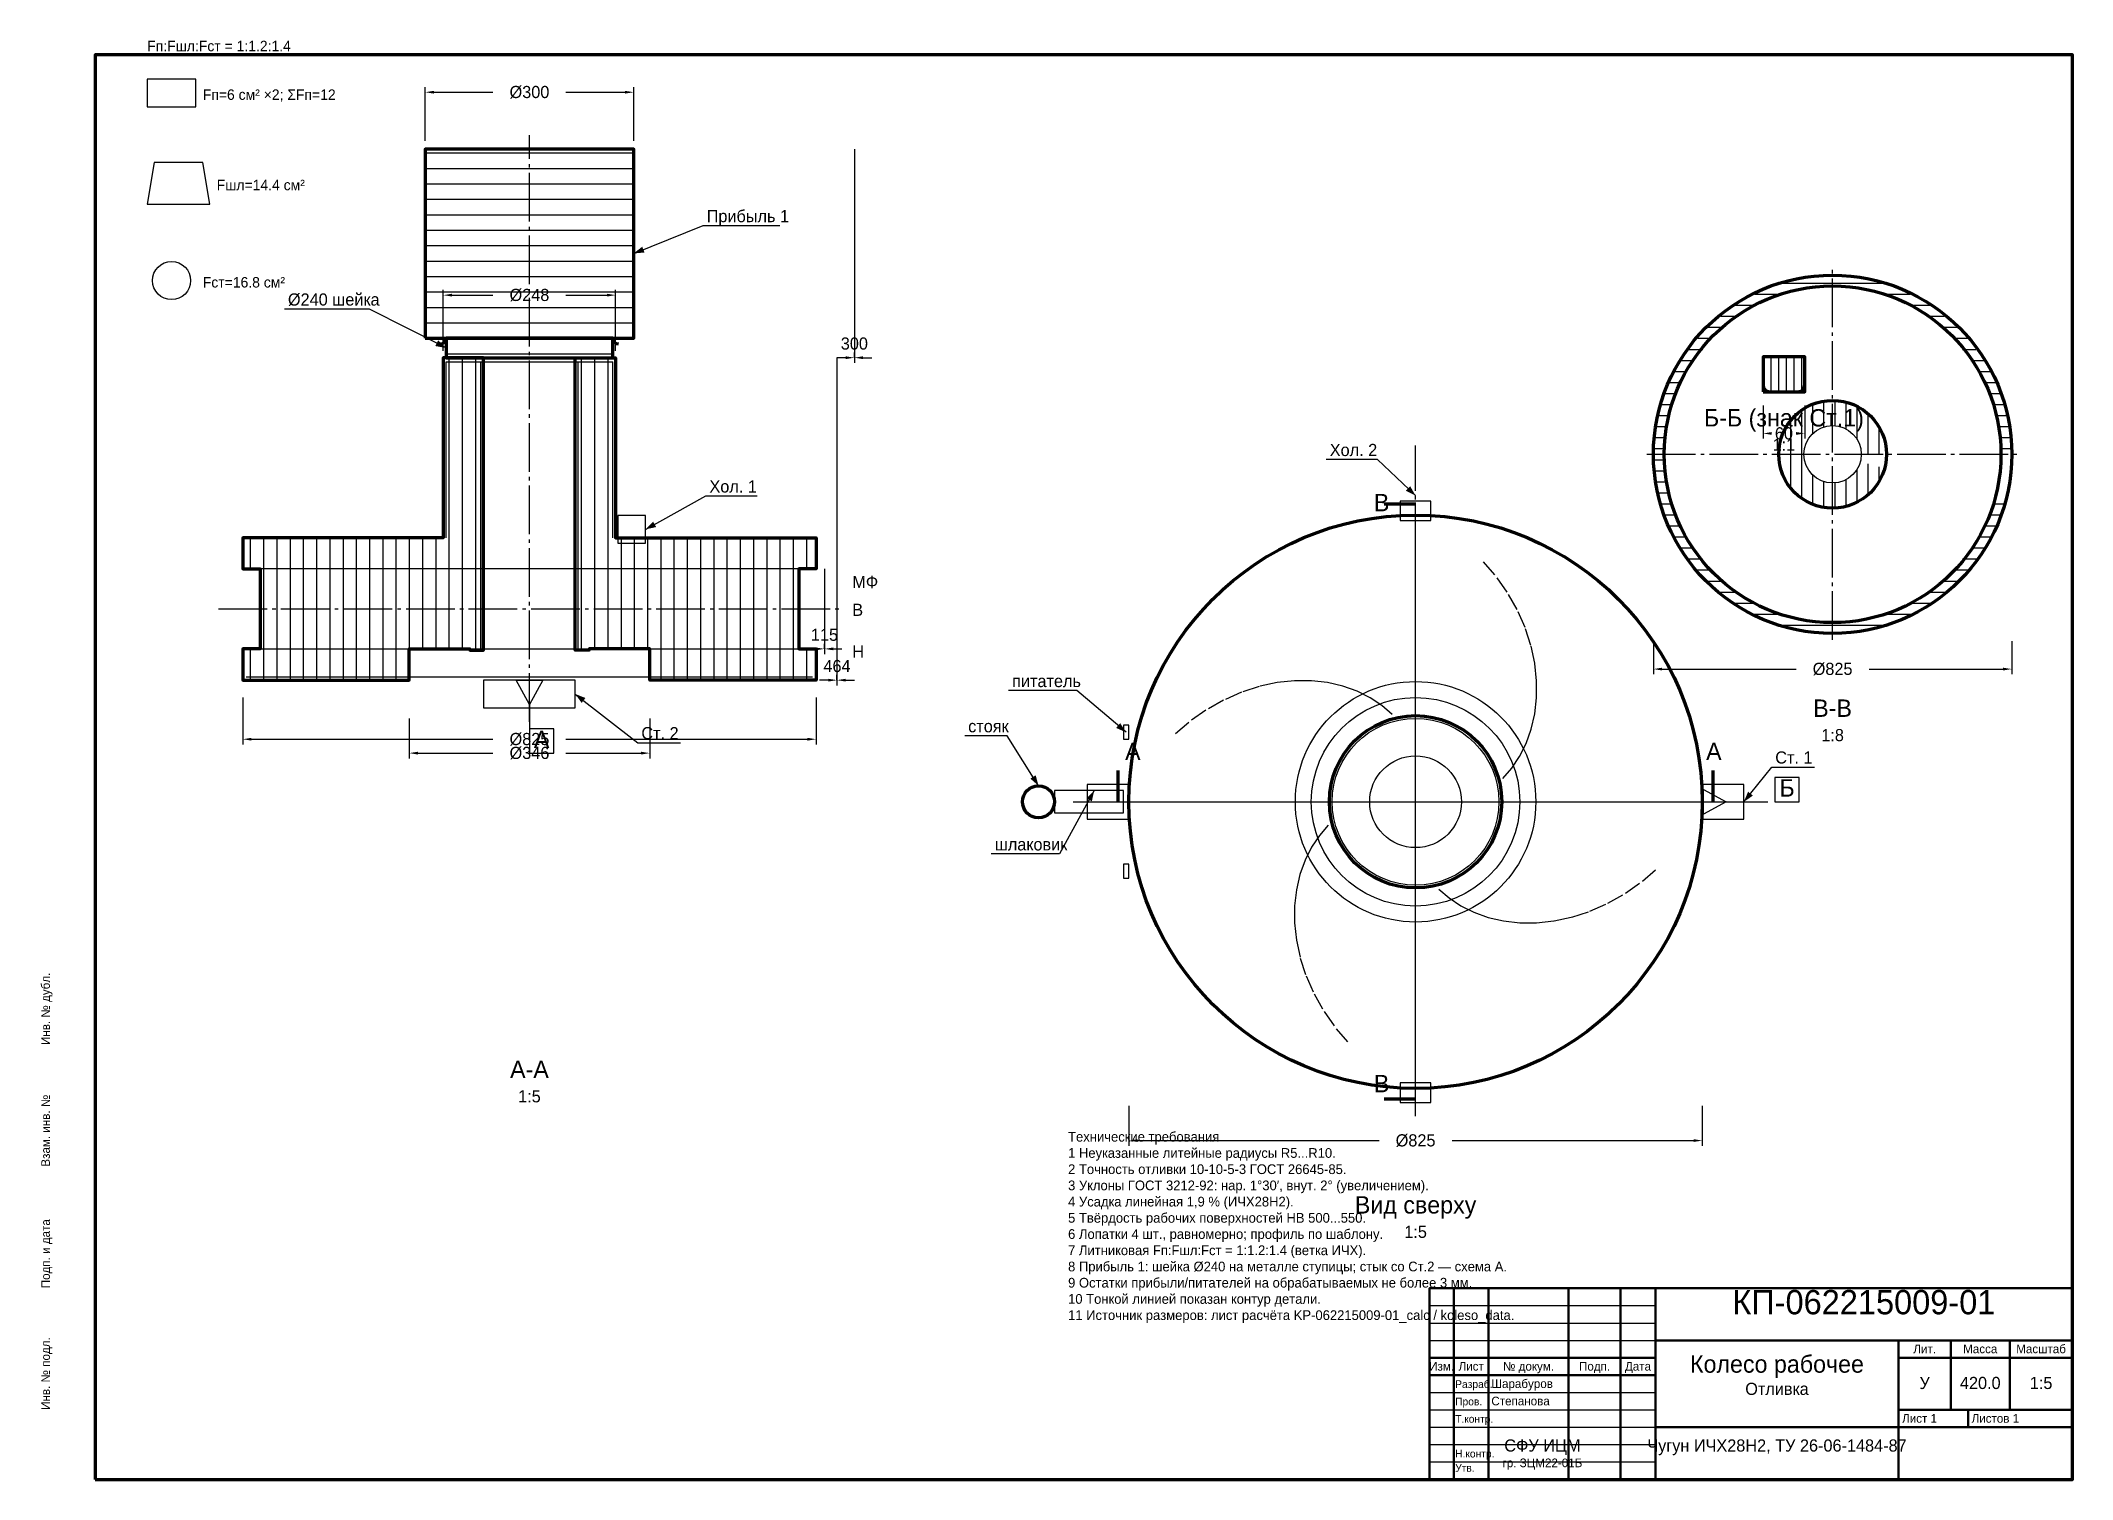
# Model space of a CAD drawing. Header units: millimetres. Extents: x 4 to 589, y 5 to 419.
import ezdxf
from ezdxf.enums import TextEntityAlignment as Align

# ---------------------------------------------------------------- set-up
doc = ezdxf.new("R2010")
doc.units = ezdxf.units.MM
doc.linetypes.add('GOST_AXIS', pattern=[18, 14, -1.5, 1, -1.5])
doc.linetypes.add('GOST_HIDDEN', pattern=[6.5, 5, -1.5])
for name, color, linetype, lineweight in [('Невидимая', 7, 'GOST_HIDDEN', 25), ('Осевая', 7, 'GOST_AXIS', 25), ('Основная', 7, 'CONTINUOUS', 70), ('Припуск', 1, 'CONTINUOUS', 25), ('Размеры', 7, 'CONTINUOUS', 25), ('Разъем', 7, 'GOST_AXIS', 25), ('Сечение', 7, 'CONTINUOUS', 100), ('Текст', 7, 'CONTINUOUS', 25), ('Тонкая', 7, 'CONTINUOUS', 25), ('Штамп', 7, 'CONTINUOUS', 50), ('Штриховка', 7, 'CONTINUOUS', 25)]:
    doc.layers.add(name, color=color, linetype=linetype, lineweight=lineweight)
doc.styles.add('GOST', font='OpenGostTypeB-Regular.ttf')
doc.dimstyles.new('ESKD', dxfattribs={"dimtxt": 3.5, "dimasz": 2.5, "dimexe": 1.5, "dimexo": 0, "dimgap": 0.8, "dimtad": 1, "dimtxsty": 'GOST', "dimcen": 2.5, "dimazin": 3, "dimtfac": 1, "dimtmove": 0, "dimatfit": 3})

# ---------------------------------------------------------------- blocks, each defined once
blk = doc.blocks.new('_CLOSEDFILLED')
at = {"color": 0, "linetype": 'BYBLOCK'}
blk.add_solid([(-1, 0.16), (0, 0), (-1, -0.16)], dxfattribs=at)
blk = doc.blocks.new('*D1')
for p, q in [((62.5, 230), (62.5, 216.5)), ((227.5, 230), (227.5, 216.5)), ((65, 218), (134.5, 218)), ((155.5, 218), (225, 218))]:
    blk.add_line(p, q)
at = {"layer": 'Defpoints'}
for p in [(62.5, 230), (227.5, 230), (62.5, 218)]:
    blk.add_point(p, dxfattribs=at)
at = {"layer": 'Размеры', "xscale": 2.5, "yscale": 2.5, "rotation": 180}
blk.add_blockref('_CLOSEDFILLED', (62.5, 218), dxfattribs=at)
at = {"layer": 'Размеры', "xscale": 2.5, "yscale": 2.5}
blk.add_blockref('_CLOSEDFILLED', (227.5, 218), dxfattribs=at)
at = {"layer": 'Размеры', "insert": (145, 218), "char_height": 3.5, "attachment_point": 5, "style": 'GOST'}
blk.add_mtext('%%c825', dxfattribs=at)
blk = doc.blocks.new('*D2')
for p, q in [((110.4, 224), (110.4, 212.5)), ((179.6, 224), (179.6, 212.5)), ((112.9, 214), (134.5, 214)), ((155.5, 214), (177.1, 214))]:
    blk.add_line(p, q)
at = {"layer": 'Defpoints'}
for p in [(110.4, 224), (179.6, 224), (110.4, 214)]:
    blk.add_point(p, dxfattribs=at)
at = {"layer": 'Размеры', "xscale": 2.5, "yscale": 2.5, "rotation": 180}
blk.add_blockref('_CLOSEDFILLED', (110.4, 214), dxfattribs=at)
at = {"layer": 'Размеры', "xscale": 2.5, "yscale": 2.5}
blk.add_blockref('_CLOSEDFILLED', (179.6, 214), dxfattribs=at)
at = {"layer": 'Размеры', "insert": (145, 214), "char_height": 3.5, "attachment_point": 5, "style": 'GOST'}
blk.add_mtext('%%c346', dxfattribs=at)
blk = doc.blocks.new('*D3')
for p, q in [((120.2, 329.8), (120.2, 347.3)), ((122.7, 345.8), (134.5, 345.8)), ((155.5, 345.8), (167.3, 345.8)), ((169.8, 329.8), (169.8, 347.3))]:
    blk.add_line(p, q)
at = {"layer": 'Defpoints'}
for p in [(120.2, 345.8), (120.2, 329.8), (169.8, 329.8)]:
    blk.add_point(p, dxfattribs=at)
at = {"layer": 'Размеры', "xscale": 2.5, "yscale": 2.5, "rotation": 180}
blk.add_blockref('_CLOSEDFILLED', (120.2, 345.8), dxfattribs=at)
at = {"layer": 'Размеры', "xscale": 2.5, "yscale": 2.5}
blk.add_blockref('_CLOSEDFILLED', (169.8, 345.8), dxfattribs=at)
at = {"layer": 'Размеры', "insert": (145, 345.8), "char_height": 3.5, "attachment_point": 5, "style": 'GOST'}
blk.add_mtext('%%c248', dxfattribs=at)
blk = doc.blocks.new('*D4')
for p, q in [((115, 390.2), (115, 405.7)), ((117.5, 404.2), (134.5, 404.2)), ((155.5, 404.2), (172.5, 404.2)), ((175, 390.2), (175, 405.7))]:
    blk.add_line(p, q)
at = {"layer": 'Defpoints'}
for p in [(115, 404.2), (115, 390.2), (175, 390.2)]:
    blk.add_point(p, dxfattribs=at)
at = {"layer": 'Размеры', "xscale": 2.5, "yscale": 2.5, "rotation": 180}
blk.add_blockref('_CLOSEDFILLED', (115, 404.2), dxfattribs=at)
at = {"layer": 'Размеры', "xscale": 2.5, "yscale": 2.5}
blk.add_blockref('_CLOSEDFILLED', (175, 404.2), dxfattribs=at)
at = {"layer": 'Размеры', "insert": (145, 404.2), "char_height": 3.5, "attachment_point": 5, "style": 'GOST'}
blk.add_mtext('%%c300', dxfattribs=at)
blk = doc.blocks.new('*D8')
for p, q in [((317.5, 112.5), (317.5, 101)), ((482.5, 112.5), (482.5, 101)), ((320, 102.5), (389.5, 102.5)), ((410.5, 102.5), (480, 102.5))]:
    blk.add_line(p, q)
at = {"layer": 'Defpoints'}
for p in [(317.5, 112.5), (482.5, 112.5), (317.5, 102.5)]:
    blk.add_point(p, dxfattribs=at)
at = {"layer": 'Размеры', "xscale": 2.5, "yscale": 2.5, "rotation": 180}
blk.add_blockref('_CLOSEDFILLED', (317.5, 102.5), dxfattribs=at)
at = {"layer": 'Размеры', "xscale": 2.5, "yscale": 2.5}
blk.add_blockref('_CLOSEDFILLED', (482.5, 102.5), dxfattribs=at)
at = {"layer": 'Размеры', "insert": (400, 102.5), "char_height": 3.5, "attachment_point": 5, "style": 'GOST'}
blk.add_mtext('%%c825', dxfattribs=at)
blk = doc.blocks.new('*D9')
for p, q in [((500, 314), (500, 304.5)), ((512, 314), (512, 304.5))]:
    blk.add_line(p, q)
at = {"layer": 'Defpoints'}
for p in [(500, 314), (512, 314), (500, 306)]:
    blk.add_point(p, dxfattribs=at)
at = {"layer": 'Размеры', "xscale": 2.5, "yscale": 2.5, "rotation": 180}
blk.add_blockref('_CLOSEDFILLED', (500, 306), dxfattribs=at)
at = {"layer": 'Размеры', "xscale": 2.5, "yscale": 2.5}
blk.add_blockref('_CLOSEDFILLED', (512, 306), dxfattribs=at)
at = {"layer": 'Размеры', "insert": (506, 306), "char_height": 3.5, "attachment_point": 5, "style": 'GOST'}
blk.add_mtext('60', dxfattribs=at)
blk = doc.blocks.new('*D10')
for p, q in [((468.4375, 246.1875), (468.4375, 236.6875)), ((571.5625, 246.1875), (571.5625, 236.6875)), ((470.9375, 238.1875), (509.5, 238.1875)), ((530.5, 238.1875), (569.0625, 238.1875))]:
    blk.add_line(p, q)
at = {"layer": 'Defpoints'}
for p in [(468.4375, 246.1875), (571.5625, 246.1875), (468.4375, 238.1875)]:
    blk.add_point(p, dxfattribs=at)
at = {"layer": 'Размеры', "xscale": 2.5, "yscale": 2.5, "rotation": 180}
blk.add_blockref('_CLOSEDFILLED', (468.4375, 238.1875), dxfattribs=at)
at = {"layer": 'Размеры', "xscale": 2.5, "yscale": 2.5}
blk.add_blockref('_CLOSEDFILLED', (571.5625, 238.1875), dxfattribs=at)
at = {"layer": 'Размеры', "insert": (520, 238.1875), "char_height": 3.5, "attachment_point": 5, "style": 'GOST'}
blk.add_mtext('%%c825', dxfattribs=at)

msp = doc.modelspace()

# ---------------------------------------------------------------- hatches: boundary and pattern name
at = {"layer": 'Штриховка'}
h = msp.add_hatch(dxfattribs=at)
h.set_pattern_fill('ANSI31', scale=1.4, angle=-45)
h.paths.add_polyline_path([(115, 333.4), (175, 333.4), (175, 387.8), (115, 387.8)])
h = msp.add_hatch(dxfattribs=at)
h.set_pattern_fill('ANSI31', angle=-45)
h.paths.add_polyline_path([(571.562, 300), (569.806, 313.345), (564.654, 325.781), (556.46, 336.46), (545.781, 344.654), (533.345, 349.806), (520, 351.562), (506.655, 349.806), (494.219, 344.654), (483.54, 336.46), (475.346, 325.781), (470.194, 313.345), (468.438, 300), (470.194, 286.655), (475.346, 274.219), (483.54, 263.54), (494.219, 255.346), (506.655, 250.194), (520, 248.438), (533.345, 250.194), (545.781, 255.346), (556.46, 263.54), (564.654, 274.219), (569.806, 286.655), (566.787, 287.463), (561.948, 275.781), (554.25, 265.75), (544.219, 258.052), (532.537, 253.213), (520, 251.562), (507.463, 253.213), (495.781, 258.052), (485.75, 265.75), (478.052, 275.781), (473.213, 287.463), (471.562, 300), (473.213, 312.537), (478.052, 324.219), (485.75, 334.25), (495.781, 341.948), (507.463, 346.787), (520, 348.438), (532.537, 346.787), (544.219, 341.948), (554.25, 334.25), (561.948, 324.219), (566.787, 312.537), (568.438, 300)])
h = msp.add_hatch(dxfattribs=at)
h.set_pattern_fill('ANSI31', scale=1.4, angle=-45)
h.paths.add_polyline_path([(121, 327.8), (169, 327.8), (169, 333.4), (121, 333.4)])
h = msp.add_hatch(dxfattribs=at)
h.set_pattern_fill('ANSI31', scale=1.2, angle=45)
h.paths.add_polyline_path([(131.8, 327.8), (120.2, 327.8), (120.2, 276), (62.5, 276), (62.5, 267), (67.5, 267), (67.5, 244), (62.5, 244), (62.5, 235), (110.4, 235), (110.4, 244), (127.8, 244), (127.8, 243.6), (131.8, 243.6), (131.8, 327.8)])
h = msp.add_hatch(dxfattribs=at)
h.set_pattern_fill('ANSI31', scale=1.2, angle=45)
h.paths.add_polyline_path([(158.2, 327.8), (169.8, 327.8), (169.8, 276), (227.5, 276), (227.5, 267), (222.5, 267), (222.5, 244), (227.5, 244), (227.5, 235), (179.6, 235), (179.6, 244), (162.2, 244), (162.2, 243.6), (158.2, 243.6), (158.2, 327.8)])
h = msp.add_hatch(dxfattribs=at)
h.set_pattern_fill('ANSI31', scale=0.7, angle=45)
h.paths.add_polyline_path([(500, 318), (512, 318), (512, 328), (500, 328)])
h = msp.add_hatch(dxfattribs=at)
h.set_pattern_fill('ANSI31', angle=45)
h.paths.add_polyline_path([(535.5, 300), (534.972, 304.012), (533.423, 307.75), (530.96, 310.96), (527.75, 313.423), (524.012, 314.972), (520, 315.5), (515.988, 314.972), (512.25, 313.423), (509.04, 310.96), (506.577, 307.75), (505.028, 304.012), (504.5, 300), (505.028, 295.988), (506.577, 292.25), (509.04, 289.04), (512.25, 286.577), (515.988, 285.028), (520, 284.5), (524.012, 285.028), (527.75, 286.577), (530.96, 289.04), (533.423, 292.25), (534.972, 295.988), (527.969, 297.865), (527.145, 295.875), (525.834, 294.166), (524.125, 292.855), (522.135, 292.031), (520, 291.75), (517.865, 292.031), (515.875, 292.855), (514.166, 294.166), (512.855, 295.875), (512.031, 297.865), (511.75, 300), (512.031, 302.135), (512.855, 304.125), (514.166, 305.834), (515.875, 307.145), (517.865, 307.969), (520, 308.25), (522.135, 307.969), (524.125, 307.145), (525.834, 305.834), (527.145, 304.125), (527.969, 302.135), (528.25, 300)])

# ---------------------------------------------------------------- linework, layer by layer
at = {"layer": 'Невидимая'}
for points in [[(425.114, 206.729), (427.676, 209.684), (429.919, 213.054), (431.797, 216.805), (433.264, 220.901), (434.282, 225.301), (434.813, 229.959), (434.825, 234.825), (434.292, 239.848), (433.19, 244.971), (431.504, 250.138), (429.221, 255.289), (426.336, 260.362), (422.848, 265.297), (418.764, 270.03)], [(393.271, 225.114), (390.316, 227.676), (386.946, 229.919), (383.195, 231.797), (379.099, 233.264), (374.699, 234.282), (370.041, 234.813), (365.175, 234.825), (360.152, 234.292), (355.029, 233.19), (349.862, 231.504), (344.711, 229.221), (339.638, 226.336), (334.703, 222.848), (329.97, 218.764)], [(374.886, 193.271), (372.324, 190.316), (370.081, 186.946), (368.203, 183.195), (366.736, 179.099), (365.718, 174.699), (365.187, 170.041), (365.175, 165.175), (365.708, 160.152), (366.81, 155.029), (368.496, 149.862), (370.779, 144.711), (373.664, 139.638), (377.152, 134.703), (381.236, 129.97)], [(406.729, 174.886), (409.684, 172.324), (413.054, 170.081), (416.805, 168.203), (420.901, 166.736), (425.301, 165.718), (429.959, 165.187), (434.825, 165.175), (439.848, 165.708), (444.971, 166.81), (450.138, 168.496), (455.289, 170.779), (460.362, 173.664), (465.297, 177.152), (470.03, 181.236)]]:
    msp.add_lwpolyline(points, dxfattribs=at)
at = {"layer": 'Осевая'}
for p, q in [((145, 223), (145, 391.8)), ((520, 246.562), (520, 353.438)), ((400, 109.5), (400, 302.5)), ((466.562, 300), (573.438, 300)), ((301.5, 200), (498.5, 200))]:
    msp.add_line(p, q, dxfattribs=at)
at = {"layer": 'Основная'}
for points in [[(20, 5), (589, 5), (589, 415), (20, 415), (20, 5)], [(115, 333.4), (175, 333.4), (175, 387.8), (115, 387.8), (115, 333.4)], [(121, 327.8), (169, 327.8), (169, 333.4), (121, 333.4), (121, 327.8)], [(131.8, 327.8), (120.2, 327.8), (120.2, 276), (62.5, 276), (62.5, 267), (67.5, 267), (67.5, 244), (62.5, 244), (62.5, 235), (110.4, 235), (110.4, 244), (127.8, 244), (127.8, 243.6), (131.8, 243.6), (131.8, 327.8)], [(158.2, 327.8), (169.8, 327.8), (169.8, 276), (227.5, 276), (227.5, 267), (222.5, 267), (222.5, 244), (227.5, 244), (227.5, 235), (179.6, 235), (179.6, 244), (162.2, 244), (162.2, 243.6), (158.2, 243.6), (158.2, 327.8)], [(500, 318), (512, 318), (512, 328), (500, 328), (500, 318)]]:
    msp.add_lwpolyline(points, close=True, dxfattribs=at)
for centre, radius in [((520, 300), 51.562), ((520, 300), 48.438), ((520, 300), 15.5), ((400, 200), 82.5), ((400, 200), 24.8), ((291.5, 200), 4.6)]:
    msp.add_circle(centre, radius, dxfattribs=at)
for centre, radius, start, end in [((119.4, 333.4), 1.6, 270, 360), ((170.6, 333.4), 1.6, 180, 270), ((502, 320), 2, 180, 270), ((510, 320), 2, 270, 360)]:
    msp.add_arc(centre, radius, start, end, dxfattribs=at)
at = {"layer": 'Припуск'}
for p, q in [((121, 276), (121, 326.6)), ((121, 326.6), (169, 326.6)), ((131, 243.6), (131, 326.6)), ((159, 243.6), (159, 326.6)), ((169, 276), (169, 326.6)), ((63.5, 236), (226.5, 236))]:
    msp.add_line(p, q, dxfattribs=at)
at = {"layer": 'Разъем'}
msp.add_line((55.5, 255.5), (234.5, 255.5), dxfattribs=at)
at = {"layer": 'Сечение'}
for p, q in [((400, 285.6), (391, 285.6)), ((314.4, 200), (314.4, 209)), ((485.6, 200), (485.6, 209)), ((400, 114.4), (391, 114.4))]:
    msp.add_line(p, q, dxfattribs=at)
at = {"layer": 'Тонкая'}
for p, q in [((175, 357.8), (195, 365.8)), ((195, 365.8), (217.05, 365.8)), ((99, 341.8), (74.5, 341.8)), ((121, 330.6), (99, 341.8)), ((389, 298.5), (374.3, 298.5)), ((400, 288.1), (389, 298.5)), ((178.4, 278.4), (195.8, 288)), ((195.8, 288), (210.5, 288)), ((400, 113.9), (400, 286.1)), ((158.2, 231), (176.2, 217)), ((302.5, 232), (282.9, 232)), ((316.7, 220), (302.5, 232)), ((145, 228), (145, 216)), ((176.2, 217), (188.45, 217)), ((282.5, 219), (270.25, 219)), ((291.5, 204.6), (282.5, 219)), ((494.5, 200), (502.5, 210)), ((502.5, 210), (514.75, 210)), ((307.5, 203.2), (297.5, 185)), ((313.9, 200), (486.1, 200)), ((489.4, 200), (501.4, 200)), ((297.5, 185), (277.9, 185)), ((404, 55), (469, 55)), ((404, 50), (469, 50)), ((404, 45), (469, 45)), ((404, 30), (469, 30)), ((404, 25), (469, 25)), ((404, 20), (469, 20)), ((404, 15), (469, 15)), ((404, 10), (469, 10))]:
    msp.add_line(p, q, dxfattribs=at)
for points in [[(35, 400), (49, 400), (49, 408), (35, 408), (35, 400)], [(35, 372), (53, 372), (51, 384), (37, 384), (35, 372)], [(404.4, 280.9), (404.4, 286.5), (395.6, 286.5), (395.6, 280.9), (404.4, 280.9)], [(170.4, 274.4), (178.4, 274.4), (178.4, 282.4), (170.4, 282.4), (170.4, 274.4)], [(67.5, 244), (222.5, 244), (222.5, 267), (67.5, 267), (67.5, 244)], [(131.8, 235), (131.8, 227), (158.2, 227), (158.2, 235), (131.8, 235)], [(145, 235), (148.85, 235), (145, 228), (141.15, 235), (145, 235)], [(145, 214), (152, 214), (152, 221), (145, 221), (145, 214)], [(315.9, 218), (317.5, 218), (317.5, 222), (315.9, 222), (315.9, 218)], [(317.5, 205), (305.5, 205), (305.5, 195), (317.5, 195), (317.5, 205)], [(482.5, 195), (494.5, 195), (494.5, 205), (482.5, 205), (482.5, 195)], [(503.4, 200), (510.4, 200), (510.4, 207), (503.4, 207), (503.4, 200)], [(296.1, 196.8), (315.9, 196.8), (315.9, 203.2), (296.1, 203.2), (296.1, 196.8)], [(482.9, 200), (482.9, 203.575), (489.4, 200), (482.9, 196.425), (482.9, 200)], [(315.9, 178), (317.5, 178), (317.5, 182), (315.9, 182), (315.9, 178)], [(395.6, 119.1), (395.6, 113.5), (404.4, 113.5), (404.4, 119.1), (395.6, 119.1)]]:
    msp.add_lwpolyline(points, close=True, dxfattribs=at)
for centre, radius in [((42, 350), 5.5), ((520, 300), 8.25), ((400, 200), 34.6), ((400, 200), 30), ((400, 200), 24), ((400, 200), 13.2)]:
    msp.add_circle(centre, radius, dxfattribs=at)
for points in [[(175, 357.8), (178.12, 358.079), (177.451, 359.75)], [(121, 330.6), (118.735, 332.763), (117.918, 331.159)], [(400, 288.1), (398.438, 290.815), (397.202, 289.507)], [(178.4, 278.4), (181.462, 279.061), (180.592, 280.637)], [(158.2, 231), (160.016, 228.448), (161.121, 229.869)], [(316.7, 220), (314.99, 222.624), (313.828, 221.249)], [(291.5, 204.6), (290.673, 207.621), (289.147, 206.667)], [(307.5, 203.2), (305.267, 201.004), (306.844, 200.137)], [(494.5, 200), (497.077, 201.78), (495.671, 202.905)]]:
    msp.add_solid(points, dxfattribs=at)
at = {"layer": 'Штамп'}
for p, q in [((411, 5), (411, 60)), ((421, 5), (421, 60)), ((444, 5), (444, 60)), ((459, 5), (459, 60)), ((469, 5), (469, 60)), ((469, 45), (589, 45)), ((539, 5), (539, 45)), ((554, 25), (554, 45)), ((571, 25), (571, 45)), ((404, 40), (469, 40)), ((539, 40), (589, 40)), ((404, 35), (469, 35)), ((539, 25), (589, 25)), ((559, 20), (559, 25)), ((469, 20), (589, 20))]:
    msp.add_line(p, q, dxfattribs=at)
msp.add_lwpolyline([(404, 5), (589, 5), (589, 60), (404, 60), (404, 5)], close=True, dxfattribs=at)

# ---------------------------------------------------------------- texts
at = {"layer": 'Текст', "style": 'GOST'}
for s, height, p in [('Fп:Fшл:Fст = 1:1.2:1.4', 3, (35, 416)), ('Fп=6 см² ×2; ΣFп=12', 3, (51, 402)), ('Fшл=14.4 см²', 3, (55, 376)), ('Прибыль 1', 3.5, (196, 366.8)), ('Fст=16.8 см²', 3, (51, 348)), ('%%c240 шейка', 3.5, (75.5, 342.8)), ('Хол. 2', 3.5, (375.3, 299.5)), ('Хол. 1', 3.5, (196.8, 289)), ('В', 5, (388, 283.6)), ('МФ', 3.5, (237.9, 261.5)), ('В', 3.5, (237.9, 253.5)), ('Н', 3.5, (237.9, 241.5)), ('питатель', 3.5, (283.9, 233)), ('стояк', 3.5, (271.25, 220)), ('Ст. 2', 3.5, (177.2, 218)), ('А', 5, (316.4, 212)), ('А', 5, (483.6, 212)), ('Ст. 1', 3.5, (503.5, 211)), ('шлаковик', 3.5, (278.9, 186)), ('В', 5, (388, 116.4)), ('Разраб.', 2.2, (411.4, 31.3)), ('Шарабуров', 2.5, (421.8, 31.3)), ('Т.контр.', 2.2, (411.4, 21.3)), ('Пров.', 2.2, (411.4, 26.3)), ('Степанова', 2.5, (421.8, 26.3)), ('Лист 1', 2.5, (540, 21.3)), ('Листов 1', 2.5, (560, 21.3)), ('Н.контр.', 2.2, (411.4, 11.3)), ('Утв.', 2.2, (411.4, 7.2))]:
    msp.add_text(s, height=height, dxfattribs=at).set_placement(p)
for s, height, p in [('Б-Б (знак Ст.1)', 5, (506, 308)), ('1:1', 3.5, (506, 301)), ('В-В', 5, (520, 224.438)), ('А', 5, (148.5, 215.5)), ('1:8', 3.5, (520, 217.438)), ('Б', 5, (506.9, 201.5)), ('А-А', 5, (145, 120.5)), ('1:5', 3.5, (145, 113.5)), ('Вид сверху', 5, (400, 81.5)), ('1:5', 3.5, (400, 74.5)), ('КП-062215009-01', 7, (529, 52.5)), ('Колесо рабочее', 5, (504, 35.7)), ('Лит.', 2.5, (546.5, 41.3)), ('Масса', 2.5, (562.5, 41.3)), ('Масштаб', 2.5, (580, 41.3)), ('Изм.', 2.5, (407.5, 36.3)), ('Лист', 2.5, (416, 36.3)), ('№ докум.', 2.5, (432.5, 36.3)), ('Подп.', 2.5, (451.5, 36.3)), ('Дата', 2.5, (464, 36.3)), ('Отливка', 3.5, (504, 29.3)), ('У', 3.5, (546.5, 31)), ('420.0', 3.5, (562.5, 31)), ('1:5', 3.5, (580, 31)), ('СФУ ИЦМ', 3.5, (436.5, 13)), ('Чугун ИЧХ28Н2, ТУ 26-06-1484-87', 3.5, (504, 13)), ('гр. ЗЦМ22-01Б', 2.5, (436.5, 8.5))]:
    msp.add_text(s, height=height, dxfattribs=at).set_placement(p, align=Align.CENTER)
for s, p in [('Инв. № дубл.', (7, 130)), ('Взам. инв. №', (7, 95)), ('Подп. и дата', (7, 60)), ('Инв. № подл.', (7, 25))]:
    msp.add_text(s, height=2.5, rotation=90, dxfattribs=at).set_placement(p)
at = {"layer": 'Текст', "insert": (300, 105), "char_height": 2.8, "width": 200, "attachment_point": 1, "style": 'GOST'}
msp.add_mtext('Технические требования\\P1 Неуказанные литейные радиусы R5...R10.\\P2 Точность отливки 10-10-5-3 ГОСТ 26645-85.\\P3 Уклоны ГОСТ 3212-92: нар. 1%%d30′, внут. 2%%d (увеличением).\\P4 Усадка линейная 1,9 % (ИЧХ28Н2).\\P5 Твёрдость рабочих поверхностей HB 500...550.\\P6 Лопатки 4 шт., равномерно; профиль по шаблону.\\P7 Литниковая Fп:Fшл:Fст = 1:1.2:1.4 (ветка ИЧХ).\\P8 Прибыль 1: шейка %%c240 на металле ступицы; стык со Ст.2 — схема A.\\P9 Остатки прибыли/питателей на обрабатываемых не более 3 мм.\\P10 Тонкой линией показан контур детали.\\P11 Источник размеров: лист расчёта KP-062215009-01_calc / koleso_data.', dxfattribs=at)

# ---------------------------------------------------------------- dimensions: what is measured, and where the dimension line sits
at = {"layer": 'Размеры'}
for base, p1, p2, text, picture, middle in [((115, 404.2), (115, 390.2), (175, 390.2), '%%c300', '*D4', (145, 404.2)), ((120.2, 345.8), (120.2, 329.8), (169.8, 329.8), '%%c248', '*D3', (145, 345.8)), ((500, 306), (500, 314), (512, 314), '60', '*D9', (506, 306)), ((468.438, 238.188), (468.438, 246.188), (571.562, 246.188), '%%c825', '*D10', (520, 238.188)), ((62.5, 218), (62.5, 230), (227.5, 230), '%%c825', '*D1', (145, 218)), ((110.4, 214), (110.4, 224), (179.6, 224), '%%c346', '*D2', (145, 214)), ((317.5, 102.5), (317.5, 112.5), (482.5, 112.5), '%%c825', '*D8', (400, 102.5))]:
    dim = msp.add_linear_dim(base=base, p1=p1, p2=p2, text=text, dimstyle='ESKD', override={"dimtxsty": 'GOST'}, dxfattribs=at)
    dim.commit()
    dim.dimension.update_dxf_attribs({"geometry": picture, "text_midpoint": middle})
for base, p1, p2, text in [((238.5, 327.8), (238.5, 327.8), (238.5, 387.8), '300'), ((233.5, 235), (233.5, 235), (233.5, 327.8), '464'), ((229.9, 244), (229.9, 244), (229.9, 267), '115')]:
    msp.add_linear_dim(base=base, p1=p1, p2=p2, text=text, dimstyle='ESKD', override={"dimtxsty": 'GOST'}, dxfattribs=at).render()

doc.saveas('drawing.dxf')
